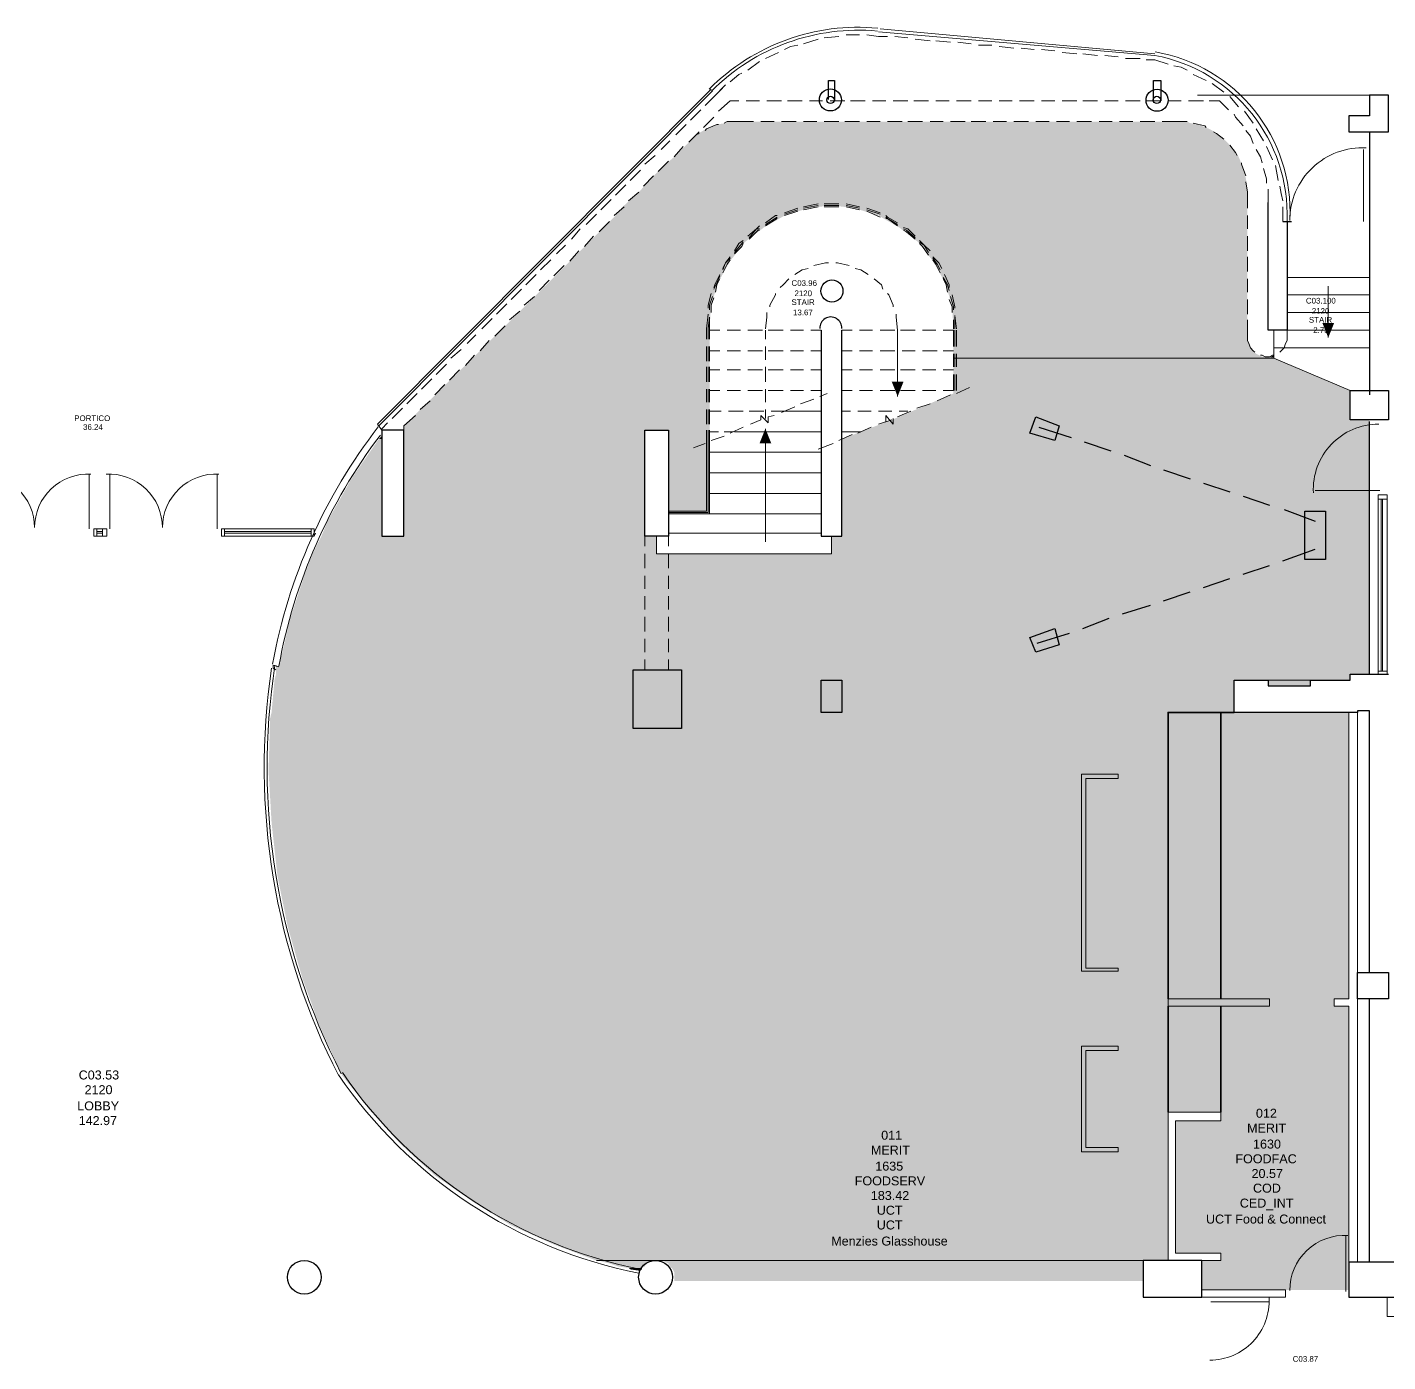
# Model space of a CAD drawing. Header units: millimetres. Extents: x -59 to 47, y 152 to 919.
# Drawn here: x -1.78 to 17.81, y 305.89 to 325.11 of the extents above; entities that cross this region are included whole.
import ezdxf

# ---------------------------------------------------------------- set-up
doc = ezdxf.new("R2010")
doc.units = ezdxf.units.MM
doc.layers.add('PDF_014403$_ps_FIRE_ALARM', color=7, linetype='Continuous', true_color=0x37dd00)
doc.layers.add('PDF_014403$HL-TMP', color=7, linetype='Continuous', true_color=0x99cde0)
for name, color, linetype in [('PDF_014403$BL', 7, 'Continuous'), ('PDF_014403$BL-ABOVE', 7, 'Continuous'), ('PDF_014403$DR', 7, 'Continuous'), ('PDF_014403$FT-FIXFIT', 7, 'Continuous'), ('PDF_014403$PL-STAIR', 7, 'Continuous'), ('PDF_014403$WA', 7, 'Continuous'), ('PDF_014403$WA-COL', 7, 'Continuous'), ('PDF_014403$WA-COL-RC$BEAM', 7, 'Continuous'), ('PDF_014403$WA-EXT', 7, 'Continuous'), ('PDF_014403$WN', 7, 'Continuous'), ('PDF_Text', 7, 'Continuous')]:
    doc.layers.add(name, color=color, linetype=linetype)
doc.styles.add('PDF ArialMT', font='arial.ttf')

msp = doc.modelspace()

# ---------------------------------------------------------------- linework, layer by layer
at = {"layer": 'PDF_014403$_ps_FIRE_ALARM', "lineweight": 0}
msp.add_lwpolyline([(18.077, 306.541), (18.077, 306.816), (17.802, 306.816), (17.802, 306.541)], close=True, dxfattribs=at)
at = {"layer": 'PDF_014403$BL', "lineweight": 9}
for points in [[(9.61, 324.935), (9.398, 324.871)], [(9.906, 324.977), (9.695, 324.956)], [(10.203, 324.998), (10.054, 324.998), (10.012, 324.998)], [(10.308, 324.998), (10.478, 324.977), (10.605, 324.977)], [(10.711, 324.977), (10.901, 324.956)], [(11.007, 324.935), (11.219, 324.914)], [(11.303, 324.914), (11.515, 324.893)], [(9.038, 324.744), (8.848, 324.66)], [(9.314, 324.85), (9.208, 324.829), (9.123, 324.787)], [(11.621, 324.893), (11.811, 324.871)], [(11.917, 324.85), (12.108, 324.85)], [(12.213, 324.829), (12.425, 324.808)], [(12.531, 324.808), (12.721, 324.787)], [(12.827, 324.787), (13.018, 324.766)], [(13.124, 324.744), (13.335, 324.723)], [(13.42, 324.723), (13.632, 324.702)], [(13.737, 324.702), (13.928, 324.681)], [(8.763, 324.617), (8.594, 324.49)], [(14.034, 324.66), (14.245, 324.66)], [(14.648, 324.575), (14.457, 324.639), (14.33, 324.639)], [(14.923, 324.49), (14.838, 324.533), (14.732, 324.554)], [(8.509, 324.448), (8.467, 324.427), (8.34, 324.321)], [(15.198, 324.342), (15.008, 324.427)], [(8.255, 324.258), (8.128, 324.131), (7.98, 323.982)], [(8.276, 324.279), (8.192, 324.194)], [(17.548, 324.131), (15.071, 324.131)], [(15.452, 324.173), (15.283, 324.3)], [(15.664, 323.961), (15.537, 324.109)], [(7.917, 323.919), (7.768, 323.771)], [(8.467, 324.046), (8.34, 324.046), (8.171, 323.898)], [(8.763, 324.046), (8.573, 324.046)], [(9.081, 324.046), (8.869, 324.046)], [(9.377, 324.046), (9.165, 324.046)], [(9.673, 324.046), (9.483, 324.046)], [(9.991, 324.046), (9.779, 324.046)], [(10.287, 324.046), (10.076, 324.046)], [(10.584, 324.046), (10.393, 324.046)], [(10.901, 324.046), (10.689, 324.046)], [(11.197, 324.046), (10.986, 324.046)], [(11.494, 324.046), (11.303, 324.046)], [(11.811, 324.046), (11.6, 324.046)], [(12.108, 324.046), (11.917, 324.046)], [(12.404, 324.046), (12.213, 324.046)], [(12.721, 324.046), (12.51, 324.046)], [(13.018, 324.046), (12.827, 324.046)], [(13.335, 324.046), (13.124, 324.046)], [(13.632, 324.046), (13.42, 324.046)], [(13.928, 324.046), (13.737, 324.046)], [(14.245, 324.046), (14.034, 324.046)], [(14.542, 324.046), (14.33, 324.046)], [(14.838, 324.046), (14.648, 324.046)], [(15.156, 324.046), (14.944, 324.046)], [(15.516, 323.919), (15.389, 324.046), (15.24, 324.046)], [(7.959, 323.665), (8.107, 323.813)], [(15.727, 323.686), (15.621, 323.813), (15.6, 323.855)], [(15.875, 323.728), (15.812, 323.813), (15.748, 323.898)], [(7.705, 323.707), (7.557, 323.559)], [(7.747, 323.453), (7.895, 323.601)], [(15.875, 323.432), (15.833, 323.538), (15.77, 323.623)], [(16.024, 323.474), (15.918, 323.644)], [(7.472, 323.474), (7.345, 323.347)], [(7.536, 323.242), (7.663, 323.39)], [(16.002, 323.157), (15.981, 323.242), (15.918, 323.347)], [(16.151, 323.199), (16.066, 323.39)], [(7.26, 323.263), (7.112, 323.136)], [(7.303, 323.03), (7.451, 323.178)], [(7.049, 323.051), (6.9, 322.903)], [(7.091, 322.818), (7.239, 322.966)], [(16.066, 322.861), (16.066, 322.924), (16.024, 323.072)], [(16.235, 322.903), (16.193, 323.115)], [(6.837, 322.839), (6.689, 322.691)], [(16.087, 322.776), (16.087, 322.585), (16.087, 320.744), (16.362, 320.744), (16.362, 322.31)], [(16.299, 322.607), (16.278, 322.712), (16.256, 322.818)], [(6.625, 322.628), (6.477, 322.48)], [(6.879, 322.607), (7.027, 322.734)], [(9.61, 322.564), (9.398, 322.522)], [(9.61, 322.543), (9.398, 322.501)], [(9.906, 322.564), (9.695, 322.564)], [(9.906, 322.543), (9.695, 322.543)], [(10.203, 322.522), (10.012, 322.564)], [(10.203, 322.501), (10.012, 322.543)], [(6.414, 322.416), (6.265, 322.268)], [(6.668, 322.395), (6.816, 322.522)], [(9.017, 322.395), (8.996, 322.395), (8.848, 322.289)], [(9.017, 322.374), (8.848, 322.268)], [(9.314, 322.501), (9.123, 322.437)], [(9.314, 322.48), (9.123, 322.416)], [(10.499, 322.437), (10.308, 322.501)], [(10.499, 322.416), (10.308, 322.48)], [(10.753, 322.289), (10.605, 322.374), (10.584, 322.395)], [(10.753, 322.268), (10.605, 322.352), (10.584, 322.374)], [(16.426, 322.31), (16.299, 322.31), (16.299, 322.522)], [(6.181, 322.204), (6.054, 322.056)], [(6.456, 322.162), (6.604, 322.31)], [(8.763, 322.247), (8.721, 322.204), (8.594, 322.098)], [(8.763, 322.204), (8.721, 322.204), (8.615, 322.077)], [(11.007, 322.098), (10.901, 322.204), (10.838, 322.225)], [(11.007, 322.077), (10.88, 322.183), (10.838, 322.204)], [(5.969, 321.971), (5.842, 321.844)], [(6.244, 321.95), (6.371, 322.098)], [(8.53, 322.035), (8.467, 321.993), (8.403, 321.887)], [(8.53, 322.014), (8.488, 321.971), (8.403, 321.866)], [(11.219, 321.887), (11.134, 321.971), (11.07, 322.035)], [(11.197, 321.866), (11.134, 321.971), (11.07, 322.014)], [(5.757, 321.76), (5.609, 321.612)], [(6.033, 321.739), (6.16, 321.887)], [(8.34, 321.802), (8.276, 321.717), (8.234, 321.633)], [(8.34, 321.781), (8.276, 321.717), (8.234, 321.612)], [(11.388, 321.633), (11.346, 321.717), (11.261, 321.802)], [(11.367, 321.612), (11.324, 321.696), (11.261, 321.781)], [(5.8, 321.527), (5.948, 321.675)], [(5.546, 321.548), (5.398, 321.4)], [(5.588, 321.315), (5.736, 321.463)], [(8.192, 321.548), (8.128, 321.421), (8.107, 321.358)], [(8.192, 321.527), (8.149, 321.421), (8.107, 321.336)], [(11.494, 321.315), (11.473, 321.4), (11.409, 321.506)], [(11.494, 321.358), (11.494, 321.4), (11.43, 321.548)], [(5.334, 321.336), (5.186, 321.188)], [(5.376, 321.104), (5.525, 321.231)], [(8.065, 321.273), (8.022, 321.104), (8.022, 321.061)], [(8.086, 321.231), (8.044, 321.104), (8.044, 321.04)], [(11.557, 321.04), (11.557, 321.082), (11.515, 321.231)], [(11.578, 321.061), (11.578, 321.082), (11.536, 321.252)], [(5.122, 321.125), (4.974, 320.977)], [(5.165, 320.892), (5.313, 321.019)], [(8.001, 320.617), (8.001, 320.765), (8.022, 320.977)], [(4.911, 320.913), (4.763, 320.765)], [(4.953, 320.659), (5.101, 320.807)], [(8.022, 320.617), (8.022, 320.765), (8.044, 320.934)], [(11.6, 320.765), (11.578, 320.955)], [(11.578, 320.765), (11.578, 320.934)], [(4.678, 320.68), (4.551, 320.553)], [(4.741, 320.447), (4.868, 320.596)], [(11.578, 320.511), (11.578, 320.744)], [(11.6, 320.511), (11.6, 320.744)], [(4.466, 320.469), (4.318, 320.342)], [(8.001, 320.299), (8.001, 320.511)], [(8.022, 320.299), (8.022, 320.511)], [(11.578, 320.215), (11.578, 320.405)], [(11.6, 320.215), (11.6, 320.405)], [(4.255, 320.257), (4.106, 320.109)], [(4.53, 320.236), (4.657, 320.384)], [(8.001, 320.003), (8.001, 320.215)], [(8.022, 320.003), (8.022, 320.215)], [(4.043, 320.045), (3.895, 319.897)], [(4.297, 320.024), (4.445, 320.172)], [(11.578, 319.876), (11.578, 320.109)], [(11.6, 319.876), (11.6, 320.109)], [(3.831, 319.834), (3.683, 319.685)], [(4.085, 319.812), (4.233, 319.961)], [(8.001, 319.707), (8.001, 319.897)], [(8.022, 319.707), (8.022, 319.897)], [(3.62, 319.622), (3.471, 319.474)], [(3.874, 319.601), (4.022, 319.728)], [(3.408, 319.41), (3.323, 319.326), (3.323, 319.304)], [(3.641, 319.304), (3.641, 319.368), (3.81, 319.516)], [(8.001, 319.389), (8.001, 319.601)], [(8.022, 319.389), (8.022, 319.601)], [(7.451, 318.119), (8.022, 318.119), (8.022, 319.135), (8.022, 319.304)], [(7.451, 318.14), (8.001, 318.14), (8.001, 319.135), (8.001, 319.304)], [(17.675, 318.373), (17.675, 315.791)], [(17.802, 315.791), (17.802, 318.373)], [(-0.635, 317.886), (-0.826, 317.886)], [(2.35, 317.886), (1.016, 317.886)], [(-0.826, 317.78), (-0.635, 317.78)], [(1.016, 317.78), (2.35, 317.78)], [(14.648, 311.113), (14.648, 315.24)], [(15.41, 311.113), (15.41, 315.24)]]:
    msp.add_lwpolyline(points, dxfattribs=at)
for points in [[(13.928, 311.515), (13.399, 311.515), (13.399, 314.351), (13.928, 314.351), (13.928, 314.288), (13.462, 314.288), (13.462, 311.557), (13.928, 311.557)], [(13.928, 308.911), (13.399, 308.911), (13.399, 310.435), (13.928, 310.435), (13.928, 310.372), (13.462, 310.372), (13.462, 308.975), (13.928, 308.975)]]:
    msp.add_lwpolyline(points, close=True, dxfattribs=at)
at = {"layer": 'PDF_014403$BL-ABOVE', "lineweight": 9}
for points in [[(7.112, 317.78), (7.112, 317.632)], [(7.451, 317.78), (7.451, 317.632)], [(7.112, 317.526), (7.112, 317.315)], [(7.451, 317.526), (7.451, 317.315)], [(7.112, 317.209), (7.112, 317.018)], [(7.451, 317.209), (7.451, 317.018)], [(7.112, 316.913), (7.112, 316.722)], [(7.451, 316.913), (7.451, 316.722)], [(7.112, 316.616), (7.112, 316.405)], [(7.451, 316.616), (7.451, 316.405)], [(7.112, 316.299), (7.112, 316.108)], [(7.451, 316.299), (7.451, 316.108)], [(7.112, 316.002), (7.112, 315.854)], [(7.451, 316.002), (7.451, 315.854)]]:
    msp.add_lwpolyline(points, dxfattribs=at)
at = {"layer": 'PDF_014403$DR', "lineweight": 0}
for points in [[(17.463, 322.31), (17.463, 323.347), (17.463, 322.31)], [(-0.889, 317.886), (-0.889, 318.669), (-0.889, 317.886)], [(-0.593, 317.886), (-0.593, 318.669), (-0.593, 317.886)], [(0.953, 317.886), (0.953, 318.669), (0.953, 317.886)], [(17.696, 318.437), (16.764, 318.437), (17.696, 318.437)], [(17.209, 306.9), (17.209, 307.705), (17.209, 306.9)], [(15.262, 306.752), (16.108, 306.752), (15.262, 306.752)]]:
    msp.add_lwpolyline(points, dxfattribs=at)
for points in [[(-0.865, 318.672, 0.429403), (-1.677, 317.901, 0.429403), (-2.49, 318.672)], [(0.977, 318.672, 0.429403), (0.164, 317.901, 0.429403), (-0.648, 318.672)]]:
    msp.add_lwpolyline(points, format="xyb", dxfattribs=at)
for centre, radius, start, end in [((17.448, 322.325), 1.048, 87.0447, 180), ((17.681, 318.451), 0.942, 90, 182.9553), ((17.194, 306.915), 0.794, 87.0447, 180), ((15.247, 306.767), 0.857, 270, 2.9553)]:
    msp.add_arc(centre, radius, start, end, dxfattribs=at)
at = {"layer": 'PDF_014403$FT-FIXFIT', "lineweight": 35}
for points in [[(14.648, 311.113), (14.648, 315.24), (15.6, 315.24)], [(15.41, 315.24), (15.41, 311.113)]]:
    msp.add_lwpolyline(points, dxfattribs=at)
for points in [[(14.648, 311.007), (14.648, 309.483)], [(15.41, 309.483), (15.41, 311.007)]]:
    msp.add_lwpolyline(points, close=True, dxfattribs=at)
at = {"layer": 'PDF_014403$HL-TMP', "lineweight": 0}
for points in [[(16.172, 320.342), (11.557, 320.342), (16.172, 320.342)], [(16.172, 320.363), (16.129, 320.363), (16.172, 320.363)], [(16.701, 315.706), (15.6, 315.706), (16.701, 315.706)], [(14.648, 307.345), (6.414, 307.345), (14.648, 307.345)], [(14.648, 307.345), (7.26, 307.345), (14.648, 307.345)], [(14.648, 307.345), (7.324, 307.345), (14.648, 307.345)], [(14.648, 307.345), (7.366, 307.345), (14.648, 307.345)]]:
    msp.add_lwpolyline(points, dxfattribs=at)
at = {"layer": 'PDF_014403$HL-TMP', "transparency": 33554559}
for points in [[(8.276, 323.728), (15.092, 323.707), (8.149, 323.707)], [(8.298, 323.75), (14.965, 323.728), (8.276, 323.728)], [(14.965, 323.728), (8.276, 323.728), (15.092, 323.707)], [(8.446, 323.75), (14.923, 323.75), (8.298, 323.75)], [(14.923, 323.75), (8.298, 323.75), (14.965, 323.728)], [(14.775, 323.75), (8.446, 323.75), (14.923, 323.75)], [(7.853, 323.559), (15.431, 323.517), (7.811, 323.517)], [(7.959, 323.623), (15.367, 323.559), (7.853, 323.559)], [(15.367, 323.559), (7.853, 323.559), (15.431, 323.517)], [(8.001, 323.644), (15.283, 323.623), (7.959, 323.623)], [(15.283, 323.623), (7.959, 323.623), (15.367, 323.559)], [(8.107, 323.686), (15.24, 323.644), (8.001, 323.644)], [(15.24, 323.644), (8.001, 323.644), (15.283, 323.623)], [(8.149, 323.707), (15.135, 323.686), (8.107, 323.686)], [(15.135, 323.686), (8.107, 323.686), (15.24, 323.644)], [(15.092, 323.707), (8.149, 323.707), (15.135, 323.686)], [(7.684, 323.39), (15.664, 323.242), (7.536, 323.242)], [(7.747, 323.453), (15.558, 323.39), (7.684, 323.39)], [(15.558, 323.39), (7.684, 323.39), (15.664, 323.242)], [(7.811, 323.517), (15.494, 323.453), (7.747, 323.453)], [(15.494, 323.453), (7.747, 323.453), (15.558, 323.39)], [(15.431, 323.517), (7.811, 323.517), (15.494, 323.453)], [(7.536, 323.242), (15.727, 323.093), (7.366, 323.093)], [(15.664, 323.242), (7.536, 323.242), (15.727, 323.093)], [(7.366, 323.093), (15.77, 322.924), (7.197, 322.924)], [(15.727, 323.093), (7.366, 323.093), (15.77, 322.924)], [(7.197, 322.924), (15.791, 322.734), (7.027, 322.734)], [(15.77, 322.924), (7.197, 322.924), (15.791, 322.734)], [(6.816, 322.543), (9.462, 322.501), (6.773, 322.501)], [(7.027, 322.734), (15.791, 322.543), (6.816, 322.543)], [(9.8, 322.543), (6.816, 322.543), (9.462, 322.501)], [(15.791, 322.734), (7.027, 322.734), (15.791, 322.543)], [(15.791, 322.543), (9.8, 322.543), (15.791, 322.501)], [(9.8, 322.543), (15.791, 322.501), (10.139, 322.501)], [(6.689, 322.395), (8.827, 322.225), (6.519, 322.225)], [(6.773, 322.501), (9.123, 322.395), (6.689, 322.395)], [(9.123, 322.395), (6.689, 322.395), (8.827, 322.225)], [(9.462, 322.501), (6.773, 322.501), (9.123, 322.395)], [(10.139, 322.501), (15.791, 322.501), (15.791, 322.501)], [(15.791, 322.501), (15.791, 322.501), (10.139, 322.501)], [(15.791, 322.501), (10.139, 322.501), (15.791, 322.395)], [(10.139, 322.501), (15.791, 322.395), (10.478, 322.395)], [(15.791, 322.395), (10.478, 322.395), (15.791, 322.225)], [(10.478, 322.395), (15.791, 322.225), (10.774, 322.225)], [(6.519, 322.225), (8.552, 322.014), (6.308, 322.014)], [(8.827, 322.225), (6.519, 322.225), (8.552, 322.014)], [(15.791, 322.225), (10.774, 322.225), (15.791, 322.014)], [(10.774, 322.225), (15.791, 322.014), (11.049, 322.014)], [(6.308, 322.014), (8.34, 321.739), (6.033, 321.739)], [(8.552, 322.014), (6.308, 322.014), (8.34, 321.739)], [(15.791, 322.014), (11.049, 322.014), (15.791, 321.739)], [(11.049, 322.014), (15.791, 321.739), (11.261, 321.739)], [(6.033, 321.739), (8.171, 321.442), (5.736, 321.442)], [(8.34, 321.739), (6.033, 321.739), (8.171, 321.442)], [(15.791, 321.739), (11.261, 321.739), (15.791, 321.442)], [(11.261, 321.739), (15.791, 321.442), (11.43, 321.442)], [(5.736, 321.442), (8.065, 321.104), (5.398, 321.104)], [(8.171, 321.442), (5.736, 321.442), (8.065, 321.104)], [(15.791, 321.442), (11.43, 321.442), (15.791, 321.104)], [(11.43, 321.442), (15.791, 321.104), (11.536, 321.104)], [(5.398, 321.104), (8.044, 320.765), (5.059, 320.765)], [(8.065, 321.104), (5.398, 321.104), (8.044, 320.765)], [(15.791, 321.104), (11.536, 321.104), (15.791, 320.765)], [(11.536, 321.104), (15.791, 320.765), (11.557, 320.765)], [(5.059, 320.765), (8.044, 319.368), (3.641, 319.368)], [(8.044, 320.765), (5.059, 320.765), (8.044, 319.368)], [(15.791, 320.765), (11.557, 320.765), (15.791, 320.638)], [(11.557, 320.765), (15.791, 320.638), (11.557, 320.638)], [(15.791, 320.638), (11.557, 320.638), (15.791, 320.596)], [(11.557, 320.638), (15.791, 320.596), (11.557, 320.596)], [(15.791, 320.596), (11.557, 320.596), (15.812, 320.532)], [(11.557, 320.596), (15.812, 320.532), (11.557, 320.532)], [(15.812, 320.532), (11.557, 320.532), (15.833, 320.49)], [(11.557, 320.532), (15.833, 320.49), (11.557, 320.49)], [(15.833, 320.49), (11.557, 320.49), (15.875, 320.447)], [(11.557, 320.49), (15.875, 320.447), (11.557, 320.447)], [(15.875, 320.447), (11.557, 320.447), (15.918, 320.405)], [(11.557, 320.447), (15.918, 320.405), (11.557, 320.405)], [(15.918, 320.405), (11.557, 320.405), (15.96, 320.384)], [(11.557, 320.405), (15.96, 320.384), (11.557, 320.384)], [(15.96, 320.384), (11.557, 320.384), (16.002, 320.363)], [(11.557, 320.384), (16.002, 320.363), (11.557, 320.363)], [(16.066, 320.363), (16.066, 320.363), (11.557, 320.363)], [(16.066, 320.363), (11.557, 320.363), (16.002, 320.363)], [(16.172, 320.363), (11.557, 320.363), (16.172, 320.342)], [(11.557, 320.363), (16.172, 320.342), (11.557, 320.342)], [(11.557, 320.342), (16.172, 320.342), (16.172, 320.342)], [(16.172, 320.342), (11.557, 320.342), (17.272, 319.876)], [(11.557, 320.342), (17.272, 319.876), (11.557, 319.876)], [(16.172, 320.363), (16.108, 320.363), (16.066, 320.363)], [(16.129, 320.363), (16.172, 320.363), (16.108, 320.363)], [(16.108, 320.363), (16.172, 320.363), (16.172, 320.363)], [(16.172, 320.384), (16.172, 320.363), (16.129, 320.363)], [(11.557, 319.834), (17.272, 319.453), (10.668, 319.453)], [(17.272, 319.876), (11.557, 319.876), (17.272, 319.834)], [(11.557, 319.876), (17.272, 319.834), (11.557, 319.834)], [(17.272, 319.834), (11.557, 319.834), (17.272, 319.453)], [(10.668, 319.453), (17.548, 319.177), (9.949, 319.177)], [(17.548, 319.453), (10.668, 319.453), (17.548, 319.177)], [(3.323, 319.22), (3.323, 319.177), (3.281, 319.177)], [(8.044, 319.368), (3.641, 319.368), (8.044, 319.304)], [(3.641, 319.368), (8.044, 319.304), (3.641, 319.304)], [(7.112, 319.304), (3.641, 319.304), (7.112, 317.78)], [(3.641, 319.304), (7.112, 317.78), (3.641, 317.78)], [(8.044, 318.098), (7.451, 318.098), (7.451, 319.304)], [(7.451, 319.304), (8.044, 319.304), (8.044, 318.098)], [(3.281, 319.177), (3.323, 318.627), (2.9, 318.627)], [(3.323, 319.177), (3.281, 319.177), (3.323, 318.627)], [(17.548, 319.177), (9.949, 319.177), (17.548, 317.78)], [(9.949, 319.177), (17.548, 317.78), (9.949, 317.78)], [(2.9, 318.627), (3.323, 317.992), (2.54, 317.992)], [(3.323, 318.627), (2.9, 318.627), (3.323, 317.992)], [(8.044, 318.098), (8.044, 318.098), (7.451, 318.098)], [(2.54, 317.992), (3.323, 317.78), (2.455, 317.78)], [(3.323, 317.992), (2.54, 317.992), (3.323, 317.78)], [(2.455, 317.78), (7.281, 317.526), (2.328, 317.526)], [(7.281, 317.78), (2.455, 317.78), (7.281, 317.526)], [(3.641, 317.78), (7.281, 317.78), (7.281, 317.78)], [(7.281, 317.78), (7.281, 317.78), (3.641, 317.78)], [(17.548, 317.78), (9.949, 317.78), (9.8, 317.78)], [(17.548, 317.78), (9.8, 317.78), (17.548, 317.526)], [(9.8, 317.78), (17.548, 317.526), (9.8, 317.526)], [(9.949, 317.78), (17.548, 317.78), (17.548, 317.78)], [(2.328, 317.526), (17.548, 317.315), (2.244, 317.315)], [(9.8, 317.526), (9.8, 317.526), (2.328, 317.526)], [(9.8, 317.526), (2.328, 317.526), (7.281, 317.526)], [(17.548, 317.526), (2.328, 317.526), (17.548, 317.315)], [(2.244, 317.315), (17.548, 316.616), (2.011, 316.616)], [(17.548, 317.315), (2.244, 317.315), (17.548, 316.616)], [(2.011, 316.616), (17.548, 315.897), (1.842, 315.897)], [(17.548, 316.616), (2.011, 316.616), (17.548, 315.897)], [(1.799, 315.918), (1.842, 315.897), (1.799, 315.897)], [(17.548, 315.897), (1.799, 315.897), (17.548, 315.791)], [(1.799, 315.897), (17.548, 315.791), (1.799, 315.791)], [(1.778, 315.706), (15.6, 315.24), (1.736, 315.24)], [(1.799, 315.791), (17.272, 315.706), (1.778, 315.706)], [(1.778, 315.706), (16.701, 315.706), (16.701, 315.706)], [(16.701, 315.706), (16.701, 315.706), (1.778, 315.706)], [(1.778, 315.706), (15.6, 315.706), (15.6, 315.706)], [(15.6, 315.706), (15.6, 315.706), (1.778, 315.706)], [(15.6, 315.706), (1.778, 315.706), (15.6, 315.24)], [(17.272, 315.791), (1.799, 315.791), (17.272, 315.706)], [(15.6, 315.706), (16.701, 315.706), (16.087, 315.706)], [(16.701, 315.621), (16.087, 315.621), (16.087, 315.706)], [(16.087, 315.706), (16.701, 315.706), (16.701, 315.621)], [(16.701, 315.621), (16.701, 315.621), (16.087, 315.621)], [(1.715, 315.156), (14.648, 314.394), (1.693, 314.394)], [(1.736, 315.24), (14.648, 315.156), (1.715, 315.156)], [(14.648, 315.156), (1.715, 315.156), (14.648, 314.394)], [(14.648, 315.24), (14.648, 315.24), (1.736, 315.24)], [(14.648, 315.24), (1.736, 315.24), (15.6, 315.24)], [(14.648, 315.24), (1.736, 315.24), (14.648, 315.156)], [(14.648, 314.394), (1.693, 314.394), (14.648, 313.653)], [(1.693, 314.394), (14.648, 313.653), (1.736, 313.653)], [(14.648, 313.653), (1.736, 313.653), (14.648, 312.891)], [(1.736, 313.653), (14.648, 312.891), (1.82, 312.891)], [(14.648, 312.891), (1.82, 312.891), (14.648, 312.15)], [(1.82, 312.891), (14.648, 312.15), (1.969, 312.15)], [(14.648, 312.15), (1.969, 312.15), (14.648, 311.409)], [(1.969, 312.15), (14.648, 311.409), (2.18, 311.409)], [(14.648, 311.409), (2.18, 311.409), (14.648, 310.711)], [(2.18, 311.409), (14.648, 310.711), (2.434, 310.711)], [(14.648, 310.711), (2.434, 310.711), (14.648, 310.012)], [(2.434, 310.711), (14.648, 310.012), (2.752, 310.012)], [(14.648, 310.012), (2.752, 310.012), (14.648, 309.504)], [(2.752, 310.012), (14.648, 309.504), (3.154, 309.504)], [(14.648, 309.504), (3.154, 309.504), (14.648, 309.017)], [(3.154, 309.504), (14.648, 309.017), (3.598, 309.017)], [(14.648, 309.017), (3.598, 309.017), (14.648, 308.573)], [(3.598, 309.017), (14.648, 308.573), (4.085, 308.573)], [(14.648, 308.573), (4.085, 308.573), (14.648, 308.192)], [(4.085, 308.573), (14.648, 308.192), (4.636, 308.192)], [(14.648, 308.192), (4.636, 308.192), (14.648, 307.853)], [(4.636, 308.192), (14.648, 307.853), (5.186, 307.853)], [(14.648, 307.853), (5.186, 307.853), (14.648, 307.578)], [(5.186, 307.853), (14.648, 307.578), (5.8, 307.578)], [(14.648, 307.578), (5.8, 307.578), (14.648, 307.345)], [(5.8, 307.578), (14.648, 307.345), (6.414, 307.345)], [(6.414, 307.345), (14.648, 307.345), (14.648, 307.345)], [(7.26, 307.345), (6.414, 307.345), (7.218, 307.345)], [(6.414, 307.345), (7.218, 307.345), (6.456, 307.345)], [(7.218, 307.345), (6.456, 307.345), (7.176, 307.324)], [(6.456, 307.345), (7.176, 307.324), (6.519, 307.324)], [(7.176, 307.324), (6.519, 307.324), (7.133, 307.303)], [(6.519, 307.324), (7.133, 307.303), (6.604, 307.303)], [(7.133, 307.303), (6.604, 307.303), (7.112, 307.26)], [(6.604, 307.303), (7.112, 307.26), (6.731, 307.26)], [(7.112, 307.26), (6.731, 307.26), (7.07, 307.239)], [(6.731, 307.26), (7.07, 307.239), (6.879, 307.239)], [(7.26, 307.345), (14.648, 307.345), (7.324, 307.345)], [(7.324, 307.345), (14.648, 307.345), (7.366, 307.345)], [(7.366, 307.345), (14.648, 307.345), (14.648, 307.345)], [(14.288, 307.345), (7.366, 307.345), (14.288, 307.324)], [(7.366, 307.345), (14.288, 307.324), (7.408, 307.324)], [(14.288, 307.324), (7.408, 307.324), (14.288, 307.303)], [(7.408, 307.324), (14.288, 307.303), (7.451, 307.303)], [(14.288, 307.303), (7.451, 307.303), (14.288, 307.26)], [(7.451, 307.303), (14.288, 307.26), (7.472, 307.26)], [(14.288, 307.26), (7.472, 307.26), (14.288, 307.218)], [(7.472, 307.26), (14.288, 307.218), (7.514, 307.218)], [(7.07, 307.239), (6.879, 307.239), (7.07, 307.218)], [(6.879, 307.239), (7.07, 307.218), (6.9, 307.218)], [(6.9, 307.218), (7.07, 307.218), (7.049, 307.197)], [(14.288, 307.218), (7.514, 307.218), (14.288, 307.176)], [(7.514, 307.218), (14.288, 307.176), (7.536, 307.176)], [(14.288, 307.176), (7.536, 307.176), (14.288, 307.133)], [(7.536, 307.176), (14.288, 307.133), (7.536, 307.133)], [(14.288, 307.133), (7.536, 307.133), (14.288, 307.091)], [(7.536, 307.133), (14.288, 307.091), (7.536, 307.091)], [(14.288, 307.091), (7.536, 307.091), (14.288, 307.049)], [(7.536, 307.091), (14.288, 307.049), (7.536, 307.049)]]:
    msp.add_solid(points, dxfattribs=at)
at = {"layer": 'PDF_014403$HL-TMP', "color": 251, "true_color": 0x646464, "transparency": 33554559}
for points in [[(17.251, 315.24), (14.648, 315.24), (17.251, 311.113)], [(14.648, 315.24), (17.251, 311.113), (14.648, 311.113)], [(17.04, 311.113), (14.648, 311.113), (17.04, 311.007)], [(14.648, 311.113), (17.04, 311.007), (14.648, 311.007)], [(17.251, 311.007), (14.648, 311.007), (17.251, 309.483)], [(14.648, 311.007), (17.251, 309.483), (14.648, 309.483)], [(17.251, 309.483), (14.648, 309.483), (15.41, 309.483)], [(14.648, 309.483), (17.251, 309.483), (17.251, 309.483)], [(17.251, 309.483), (15.41, 309.483), (17.251, 309.356)], [(15.41, 309.483), (17.251, 309.356), (15.41, 309.356)], [(14.753, 309.356), (15.41, 309.356), (15.41, 309.356)], [(17.251, 309.356), (14.753, 309.356), (17.251, 307.451)], [(14.753, 309.356), (17.251, 307.451), (14.753, 307.451)], [(17.251, 306.922), (15.135, 306.922), (15.135, 307.345)], [(15.135, 307.345), (17.251, 307.345), (17.251, 306.922)], [(17.251, 307.451), (15.41, 307.451), (17.251, 307.345)], [(15.41, 307.451), (17.251, 307.345), (15.41, 307.345)], [(17.251, 306.922), (17.251, 306.922), (15.135, 306.922)]]:
    msp.add_solid(points, dxfattribs=at)
at = {"layer": 'PDF_014403$PL-STAIR', "lineweight": 9}
for points in [[(9.017, 322.352), (8.848, 322.247)], [(9.314, 322.458), (9.123, 322.395)], [(9.61, 322.522), (9.398, 322.48)], [(9.906, 322.522), (9.695, 322.522)], [(10.203, 322.48), (10.012, 322.522)], [(10.499, 322.374), (10.308, 322.458)], [(10.753, 322.247), (10.605, 322.352), (10.584, 322.352)], [(8.763, 322.183), (8.742, 322.183), (8.615, 322.056)], [(11.007, 322.056), (10.88, 322.162), (10.838, 322.183)], [(8.53, 321.993), (8.509, 321.95), (8.403, 321.844)], [(11.197, 321.823), (11.113, 321.95), (11.07, 321.993)], [(8.34, 321.76), (8.298, 321.696), (8.234, 321.569)], [(11.367, 321.569), (11.303, 321.696), (11.261, 321.76)], [(9.462, 321.633), (9.377, 321.612), (9.271, 321.548)], [(9.758, 321.717), (9.716, 321.717), (9.546, 321.675)], [(10.054, 321.675), (9.885, 321.717), (9.864, 321.717)], [(10.33, 321.548), (10.224, 321.612), (10.139, 321.633)], [(8.192, 321.485), (8.149, 321.4), (8.128, 321.294)], [(9.187, 321.485), (9.102, 321.4), (9.06, 321.358)], [(10.541, 321.336), (10.52, 321.4), (10.414, 321.485)], [(11.473, 321.294), (11.451, 321.4), (11.409, 321.485)], [(16.362, 321.506), (17.548, 321.506)], [(16.955, 320.638), (16.955, 321.379)], [(8.107, 321.209), (8.065, 321.104), (8.065, 320.998)], [(8.996, 321.273), (8.996, 321.252), (8.911, 321.104), (8.911, 321.082)], [(10.689, 321.082), (10.689, 321.104), (10.626, 321.252), (10.605, 321.273)], [(11.536, 320.998), (11.536, 321.082), (11.494, 321.188)], [(17.548, 321.252), (16.362, 321.252)], [(8.869, 320.998), (8.869, 320.934), (8.848, 320.765)], [(10.753, 320.511), (10.753, 320.744), (10.732, 320.934), (10.732, 320.977)], [(16.362, 320.998), (17.548, 320.998)], [(8.044, 320.617), (8.044, 320.765), (8.044, 320.913)], [(11.557, 320.765), (11.557, 320.892)], [(8.044, 320.744), (8.192, 320.744)], [(8.298, 320.744), (8.488, 320.744)], [(8.594, 320.744), (8.806, 320.744)], [(8.848, 320.744), (8.848, 320.617)], [(8.89, 320.744), (9.102, 320.744)], [(9.208, 320.744), (9.398, 320.744)], [(9.504, 320.744), (9.652, 320.744)], [(9.949, 320.744), (10.097, 320.744)], [(10.203, 320.744), (10.393, 320.744)], [(10.499, 320.744), (10.711, 320.744)], [(10.795, 320.744), (11.007, 320.744)], [(11.113, 320.744), (11.303, 320.744)], [(11.409, 320.744), (11.557, 320.744), (11.557, 320.511)], [(16.172, 320.744), (16.172, 320.342), (17.272, 319.876)], [(17.548, 320.744), (16.362, 320.744)], [(8.044, 320.299), (8.044, 320.511)], [(8.044, 320.447), (8.192, 320.447)], [(8.298, 320.447), (8.488, 320.447)], [(8.594, 320.447), (8.806, 320.447)], [(8.848, 320.511), (8.848, 320.32)], [(8.89, 320.447), (9.102, 320.447)], [(9.208, 320.447), (9.398, 320.447)], [(9.504, 320.447), (9.652, 320.447)], [(9.949, 320.447), (10.097, 320.447)], [(10.203, 320.447), (10.393, 320.447)], [(10.499, 320.447), (10.711, 320.447)], [(10.753, 319.791), (10.753, 320.532)], [(10.816, 320.447), (11.007, 320.447)], [(11.113, 320.447), (11.324, 320.447)], [(11.409, 320.447), (11.557, 320.447)], [(11.557, 320.215), (11.557, 320.405)], [(16.172, 320.49), (17.548, 320.49)], [(8.044, 320.003), (8.044, 320.215)], [(8.848, 320.215), (8.848, 320.003)], [(8.044, 320.172), (8.192, 320.172)], [(8.298, 320.172), (8.488, 320.172)], [(8.594, 320.172), (8.806, 320.172)], [(8.89, 320.172), (9.102, 320.172)], [(9.208, 320.172), (9.398, 320.172)], [(9.504, 320.172), (9.652, 320.172)], [(10.097, 320.172), (9.949, 320.172)], [(10.393, 320.172), (10.203, 320.172)], [(10.711, 320.172), (10.499, 320.172)], [(11.007, 320.172), (10.795, 320.172)], [(11.303, 320.172), (11.113, 320.172)], [(11.557, 320.172), (11.409, 320.172)], [(11.409, 319.876), (11.557, 319.876), (11.557, 320.109)], [(8.044, 319.707), (8.044, 319.897)], [(8.044, 319.876), (8.192, 319.876)], [(8.298, 319.876), (8.488, 319.876)], [(8.594, 319.876), (8.806, 319.876)], [(8.848, 319.897), (8.848, 319.707)], [(8.89, 319.876), (9.102, 319.876)], [(9.208, 319.876), (9.398, 319.876)], [(9.504, 319.876), (9.652, 319.876)], [(9.631, 319.791), (9.737, 319.834)], [(9.949, 319.876), (10.097, 319.876)], [(10.203, 319.876), (10.393, 319.876)], [(10.499, 319.876), (10.711, 319.876)], [(10.795, 319.876), (11.007, 319.876)], [(11.113, 319.876), (11.303, 319.876)], [(11.324, 319.728), (11.515, 319.812)], [(11.6, 319.834), (11.79, 319.918)], [(9.081, 319.558), (9.271, 319.643)], [(9.356, 319.685), (9.546, 319.749)], [(11.028, 319.622), (11.219, 319.685)], [(8.044, 319.389), (8.044, 319.601)], [(8.213, 319.58), (8.044, 319.58)], [(8.53, 319.58), (8.319, 319.58)], [(8.827, 319.58), (8.615, 319.58)], [(8.636, 319.389), (8.784, 319.453), (8.784, 319.516), (8.89, 319.41), (8.89, 319.495), (8.975, 319.516)], [(8.848, 319.601), (8.848, 319.474)], [(8.933, 319.58), (9.102, 319.58), (9.652, 319.58)], [(9.949, 319.58), (10.076, 319.58)], [(10.181, 319.58), (10.372, 319.58)], [(10.478, 319.58), (10.668, 319.58)], [(10.478, 319.389), (10.668, 319.453)], [(10.584, 319.431), (10.584, 319.516), (10.689, 319.389), (10.689, 319.474)], [(10.753, 319.495), (10.943, 319.58)], [(10.774, 319.58), (10.901, 319.58)], [(8.044, 318.098), (8.044, 319.135), (8.044, 319.304)], [(8.171, 319.283), (8.044, 319.283)], [(8.065, 319.156), (8.255, 319.22)], [(8.382, 319.283), (8.255, 319.283)], [(8.34, 319.262), (8.53, 319.347)], [(8.403, 319.283), (9.652, 319.283)], [(8.848, 319.326), (8.848, 318.585), (8.848, 317.696)], [(9.906, 319.156), (10.097, 319.241)], [(9.949, 319.283), (10.224, 319.283)], [(10.181, 319.262), (10.372, 319.347)], [(7.811, 319.05), (7.98, 319.114)], [(9.61, 319.029), (9.822, 319.114)], [(8.044, 318.987), (9.652, 318.987)], [(9.652, 318.691), (8.044, 318.691)], [(8.044, 318.394), (9.652, 318.394)], [(7.451, 318.098), (9.652, 318.098)], [(7.281, 317.78), (7.281, 317.526), (9.8, 317.526), (9.8, 317.78)], [(7.451, 317.823), (9.652, 317.823)]]:
    msp.add_lwpolyline(points, dxfattribs=at)
at = {"layer": 'PDF_014403$PL-STAIR', "transparency": 33554559}
for points in [[(17.04, 320.85), (16.955, 320.638), (16.87, 320.85)], [(10.838, 320.003), (10.753, 319.791), (10.668, 320.003)], [(8.763, 319.114), (8.848, 319.326), (8.933, 319.114)]]:
    msp.add_solid(points, dxfattribs=at)
at = {"layer": 'PDF_014403$WA', "lineweight": 20}
for points in [[(8.679, 323.75), (8.446, 323.75), (8.298, 323.75), (8.255, 323.728)], [(8.784, 323.75), (8.975, 323.75)], [(9.081, 323.75), (9.292, 323.75)], [(9.398, 323.75), (9.589, 323.75)], [(9.695, 323.75), (9.906, 323.75)], [(9.991, 323.75), (10.203, 323.75)], [(10.308, 323.75), (10.499, 323.75)], [(10.605, 323.75), (10.816, 323.75)], [(10.901, 323.75), (11.113, 323.75)], [(11.219, 323.75), (11.409, 323.75)], [(11.515, 323.75), (11.727, 323.75)], [(11.811, 323.75), (12.023, 323.75)], [(12.129, 323.75), (12.319, 323.75)], [(12.425, 323.75), (12.637, 323.75)], [(12.743, 323.75), (12.933, 323.75)], [(13.039, 323.75), (13.229, 323.75)], [(13.335, 323.75), (13.547, 323.75)], [(13.653, 323.75), (13.843, 323.75)], [(13.949, 323.75), (14.14, 323.75)], [(14.245, 323.75), (14.457, 323.75)], [(14.563, 323.75), (14.775, 323.75), (14.923, 323.75)], [(15.198, 323.665), (15.177, 323.686), (15.008, 323.728)], [(7.895, 323.58), (7.853, 323.559), (7.747, 323.453)], [(8.171, 323.707), (8.149, 323.707), (8.001, 323.644), (7.98, 323.623)], [(15.452, 323.496), (15.346, 323.58), (15.304, 323.601)], [(15.643, 323.263), (15.621, 323.305), (15.537, 323.411)], [(15.77, 322.966), (15.706, 323.136), (15.706, 323.157)], [(15.791, 322.501), (15.791, 322.734), (15.77, 322.882)], [(15.791, 322.395), (15.791, 322.204)], [(15.791, 322.098), (15.791, 321.887)], [(15.791, 321.802), (15.791, 321.59)], [(15.791, 321.485), (15.791, 321.294)], [(15.791, 321.188), (15.791, 320.977)], [(15.791, 320.892), (15.791, 320.638), (15.791, 320.596), (15.812, 320.553), (15.833, 320.49), (15.875, 320.447), (15.897, 320.426)], [(16.362, 320.744), (16.362, 320.638), (16.362, 320.596), (16.341, 320.553), (16.32, 320.49), (16.278, 320.447), (16.256, 320.426)], [(15.981, 320.384), (16.002, 320.384), (16.045, 320.363), (16.108, 320.363), (16.151, 320.384), (16.172, 320.384)], [(17.251, 315.24), (17.251, 311.113), (17.04, 311.113), (17.04, 311.007), (17.251, 311.007), (17.251, 307.324)], [(17.378, 311.494), (17.378, 315.24)], [(17.378, 307.324), (17.378, 311.113)], [(15.135, 306.922), (16.341, 306.922), (16.341, 306.816), (15.135, 306.816)]]:
    msp.add_lwpolyline(points, dxfattribs=at)
for points in [[(14.648, 311.113), (14.648, 311.007), (16.108, 311.007), (16.108, 311.113)], [(14.648, 311.113), (16.108, 311.113), (16.108, 311.007), (14.648, 311.007)], [(15.41, 307.451), (15.41, 307.345), (14.648, 307.345), (14.648, 309.483), (15.41, 309.483), (15.41, 309.356), (14.753, 309.356), (14.753, 307.451)]]:
    msp.add_lwpolyline(points, close=True, dxfattribs=at)
at = {"layer": 'PDF_014403$WA-COL', "lineweight": 25}
for points in [[(17.548, 323.834), (17.251, 323.834), (17.251, 323.601), (17.823, 323.601), (17.823, 324.131), (17.548, 324.131), (17.548, 323.834), (17.251, 323.834), (17.251, 323.601), (17.548, 323.601)], [(9.652, 320.744), (9.652, 317.78), (9.949, 317.78), (9.949, 320.744)]]:
    msp.add_lwpolyline(points, dxfattribs=at)
for points in [[(17.272, 319.876), (17.823, 319.876), (17.823, 319.453), (17.272, 319.453)], [(3.641, 319.304), (3.323, 319.304), (3.323, 317.78), (3.641, 317.78)], [(7.112, 319.304), (7.451, 319.304), (7.451, 317.78), (7.112, 317.78)], [(6.943, 315.854), (7.641, 315.854), (7.641, 315.008), (6.943, 315.008)], [(9.652, 315.706), (9.949, 315.706), (9.949, 315.24), (9.652, 315.24)], [(17.378, 311.494), (17.823, 311.494), (17.823, 311.113), (17.378, 311.113)], [(14.288, 306.816), (15.135, 306.816), (15.135, 307.345), (14.288, 307.345)], [(18.098, 307.324), (17.251, 307.324), (17.251, 306.816), (18.098, 306.816)]]:
    msp.add_lwpolyline(points, close=True, dxfattribs=at)
for centre, radius in [((9.806, 321.309), 0.159), ((2.207, 307.105), 0.243), ((7.266, 307.105), 0.243)]:
    msp.add_circle(centre, radius, dxfattribs=at)
msp.add_arc((9.79, 320.776), 0.159, 357.9207, 182.0793, dxfattribs=at)
at = {"layer": 'PDF_014403$WA-COL-RC$BEAM', "lineweight": 25}
for points in [[(9.758, 324.067), (9.758, 324.342), (9.843, 324.342), (9.843, 324.046)], [(14.436, 324.046), (14.436, 324.342), (14.542, 324.342), (14.542, 324.046)], [(12.785, 319.347), (13.251, 319.199)], [(13.441, 319.135), (13.822, 319.008)], [(14.013, 318.945), (14.394, 318.796)], [(14.584, 318.733), (14.965, 318.606)], [(15.156, 318.542), (15.537, 318.415)], [(15.727, 318.352), (16.108, 318.225)], [(16.32, 318.161), (16.764, 317.992)], [(16.299, 317.421), (16.764, 317.59)], [(15.727, 317.23), (16.108, 317.357)], [(15.156, 317.04), (15.537, 317.167)], [(14.584, 316.849), (14.965, 316.976)], [(13.991, 316.659), (14.394, 316.786)], [(13.42, 316.447), (13.801, 316.595)], [(12.764, 316.235), (13.229, 316.383)]]:
    msp.add_lwpolyline(points, dxfattribs=at)
for points in [[(12.658, 319.262), (12.743, 319.495), (13.081, 319.368), (13.018, 319.156)], [(16.913, 318.14), (16.913, 317.442), (16.616, 317.442), (16.616, 318.14)], [(12.658, 316.32), (13.018, 316.447), (13.081, 316.214), (12.743, 316.108)]]:
    msp.add_lwpolyline(points, close=True, dxfattribs=at)
for centre, radius in [((9.785, 324.061), 0.159), ((9.785, 324.061), 0.0529), ((14.489, 324.056), 0.159), ((14.485, 324.061), 0.0529)]:
    msp.add_circle(centre, radius, dxfattribs=at)
at = {"layer": 'PDF_014403$WA-EXT', "lineweight": 25}
for points in [[(17.548, 323.601), (17.548, 319.812)], [(16.362, 322.31), (16.362, 320.744), (16.087, 320.744), (16.087, 322.585)], [(16.299, 322.31), (16.426, 322.31)], [(17.548, 315.791), (17.548, 319.431)], [(17.548, 311.494), (17.548, 315.262), (17.378, 315.262), (17.378, 315.24), (15.6, 315.24), (15.6, 315.706), (16.087, 315.706), (16.087, 315.621), (16.701, 315.621), (16.701, 315.706), (17.272, 315.706), (17.272, 315.791), (17.823, 315.791)], [(17.548, 307.324), (17.548, 311.113)]]:
    msp.add_lwpolyline(points, dxfattribs=at)
at = {"layer": 'PDF_014403$WN', "lineweight": 0}
msp.add_lwpolyline([(10.478, 325.041), (14.457, 324.702, -0.372009), (16.361, 322.317)], format="xyb", dxfattribs=at)
for points in [[(14.457, 324.723), (10.499, 325.083)], [(8.065, 324.215), (3.26, 319.389), (3.323, 319.304)], [(3.281, 319.368), (8.086, 324.194)], [(17.802, 318.373), (17.675, 318.373)], [(17.802, 318.31), (17.675, 318.31)], [(17.717, 315.833), (17.717, 318.31)], [(17.738, 315.833), (17.738, 318.31)], [(-0.826, 317.886), (-0.826, 317.78)], [(-0.783, 317.886), (-0.783, 317.78)], [(-0.783, 317.844), (-0.699, 317.844)], [(-0.699, 317.78), (-0.699, 317.886)], [(-0.635, 317.78), (-0.635, 317.886)], [(1.016, 317.886), (1.016, 317.78)], [(1.058, 317.886), (1.058, 317.78)], [(1.058, 317.844), (2.307, 317.844)], [(2.307, 317.78), (2.307, 317.886)], [(2.371, 317.823), (2.35, 317.78), (2.35, 317.886)], [(-0.783, 317.823), (-0.699, 317.823)], [(1.058, 317.823), (2.307, 317.823)], [(1.799, 315.854), (1.757, 315.875), (1.757, 315.918), (1.842, 315.897)], [(17.675, 315.833), (17.802, 315.833)], [(17.675, 315.791), (17.802, 315.791)]]:
    msp.add_lwpolyline(points, dxfattribs=at)
for centre, radius, start, end in [((10.188, 322.071), 3.037, 84.754, 135), ((10.188, 322.071), 2.995, 84.754, 135), ((14.066, 322.448), 2.339, 357.1384, 80.2547), ((9.489, 314.535), 7.864, 142.229, 169.7388), ((9.536, 314.51), 7.821, 142.8441, 169.7059), ((11.316, 314.447), 9.644, 171.227, 207.2202), ((11.356, 314.447), 9.726, 171.5349, 207.1638), ((8.367, 313.9), 6.869, 214.3872, 258.75), ((8.372, 313.896), 6.805, 214.3872, 258.75)]:
    msp.add_arc(centre, radius, start, end, dxfattribs=at)

# ---------------------------------------------------------------- texts
at = {"layer": 'PDF_Text', "attachment_point": 4, "style": 'PDF ArialMT'}
for s, insert, char_height in [('C03.96', (9.224, 321.423), 0.0815), ('STAIR', (9.224, 321.148), 0.0815), ('2120', (9.267, 321.275), 0.0815), ('C03.100', (16.633, 321.169), 0.0815), ('13.67', (9.246, 321), 0.0815), ('2120', (16.718, 321.021), 0.0815), ('STAIR', (16.676, 320.894), 0.0815), ('2.73', (16.739, 320.746), 0.0815), ('PORTICO', (-1.106, 319.476), 0.0815), ('36.24', (-0.979, 319.349), 0.0815), ('C03.53', (-1.042, 310.017), 0.1294), ('2120', (-0.957, 309.805), 0.1294), ('LOBBY', (-1.063, 309.572), 0.1294), ('142.97', (-1.042, 309.36), 0.1294), ('012', (15.913, 309.466), 0.1294), ('MERIT', (15.786, 309.254), 0.1294), ('011', (10.516, 309.149), 0.1294), ('1630', (15.871, 309.022), 0.1294), ('MERIT', (10.367, 308.937), 0.1294), ('FOODFAC', (15.617, 308.81), 0.1294), ('1635', (10.431, 308.704), 0.1294), ('20.57', (15.85, 308.598), 0.1294), ('FOODSERV', (10.135, 308.492), 0.1294), ('COD', (15.871, 308.387), 0.1294), ('183.42', (10.367, 308.281), 0.1294), ('CED_INT', (15.681, 308.154), 0.1294), ('UCT', (10.452, 308.069), 0.1294), ('UCT', (10.452, 307.857), 0.1294), ('UCT Food & Connect', (15.194, 307.942), 0.12938), ('Menzies Glasshouse', (9.796, 307.625), 0.12938), ('C03.87', (16.443, 305.928), 0.0815)]:
    msp.add_mtext(s, dxfattribs=dict(at, insert=insert, char_height=char_height))

doc.saveas('drawing.dxf')
